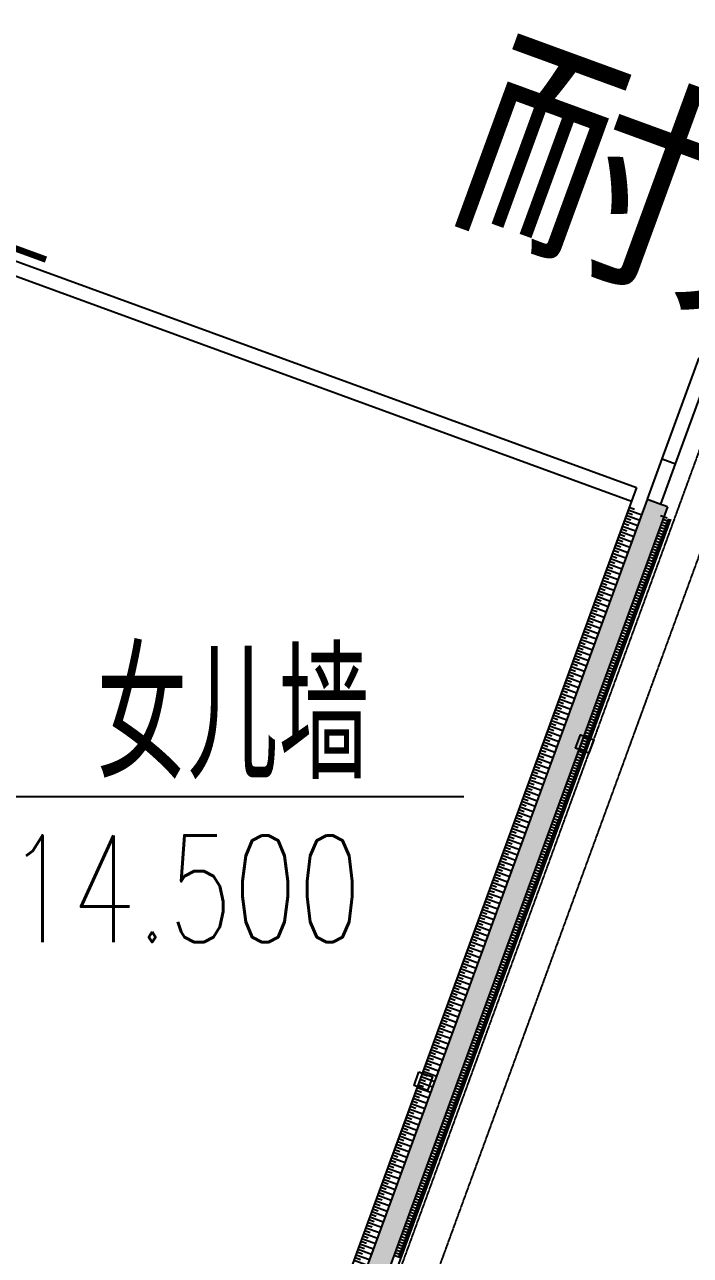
# Model space of a CAD drawing. Extents: x -111898 to 889894, y -2 to 1194865.
# Drawn here: x 638019 to 647303, y 1010276 to 1027442 of the extents above; entities that cross this region are included whole.
import ezdxf

# ---------------------------------------------------------------- set-up
doc = ezdxf.new("R2010")
doc.units = 0
doc.header["$LTSCALE"] = 10
doc.header["$MEASUREMENT"] = 0
doc.linetypes.add('10平面$0$DASH', pattern=[0.35, 0.25, -0.1])
doc.layers.get('Defpoints').update_dxf_attribs({"color": 210})
for name, color, linetype in [('0-WALL', 252, 'Continuous'), ('1-单体雨水', 131, 'Continuous'), ('10平面$0$99平面图例外参$0$A-HATCH-2', 251, 'Continuous'), ('10平面$0$A-LIN-V', 9, 'Continuous'), ('10平面$0$A-加建区域', 252, 'Continuous'), ('10平面$0$AS-WALL', 40, 'Continuous'), ('10平面$0$PUB_HATCH', 8, 'Continuous'), ('WALL', 252, 'Continuous')]:
    doc.layers.add(name, color=color, linetype=linetype)
doc.styles.add('A-STANDARD', font='SIMPLEX', dxfattribs={"bigfont": 'GBCBIG'})
doc.styles.add('黑体', font='', dxfattribs={"height": 12})
doc.styles.get('黑体').set_extended_font_data('SimHei')

# ---------------------------------------------------------------- blocks, each defined once
blk = doc.blocks.new('10平面$0$99平面图例外参$0$$LinePat$填挖边坡')
at = {"color": 0}
for p, q in [((0, 0), (0, -1500)), ((300, 0), (300, -600))]:
    blk.add_line(p, q, dxfattribs=at)
at = {"layer": 'Defpoints', "color": 0}
blk.add_point((600, 0), dxfattribs=at)

msp = doc.modelspace()

# ---------------------------------------------------------------- hatches: boundary and pattern name
at = {"layer": '0-WALL'}
h = msp.add_hatch(dxfattribs=at)
h.set_pattern_fill('草坪或沼泽', color=8, scale=400, angle=-0.200257)
h.set_pattern_definition([(359.79974, (-824318.4, 704905.5), (1605.5824, 1594.398), [240, -48, 64, -48, 240, -960]), (359.79974, (-824398.3, 704953.8), (1605.5824, 1594.398), [160, -120, 240, -120, 160, -800]), (359.79974, (-823836, 705591.9), (1605.5824, 1594.398), [200, -80, 200, -1120]), (359.79974, (-824634.9, 705914.7), (1605.5824, 1594.398), [80, -160, 80, -1280]), (89.79974, (-824474.9, 705914.1), (-1594.398, 1605.5824), [144, -1456]), (89.79974, (-823998.3, 704952.4), (-1594.398, 1605.5824), [160, -1440]), (89.79974, (-823596, 705591), (-1594.398, 1605.5824), [160, -1440]), (44.79974, (-823790.3, 704935.7), (5.5922, 1599.9902), [160, -2102.7417]), (134.79974, (-824206.3, 704937.2), (-1599.9902, 5.5922), [160, -2102.7417]), (63.23469, (-823838.3, 704943.9), (5.5922, 1599.99023), [160, -3417.7088]), (75.7635, (-823918.27, 704952.15), (5.59221, 1599.99023), [160, -6436.969]), (75.7635, (-823516.03, 705590.75), (5.59221, 1599.99023), [128, -6468.969]), (75.7635, (-824442.9, 705914), (5.59221, 1599.99023), [112, -6484.969]), (103.835987, (-824078.27, 704952.7), (5.59221, 1599.99023), [160, -6436.969]), (103.835987, (-823676.03, 705591.3), (5.59221, 1599.99023), [128, -6468.969]), (103.835987, (-824506.9, 705914.2), (5.59221, 1599.99023), [112, -6484.969]), (116.364795, (-824158.3, 704945), (5.5922, 1599.99023), [160, -3417.7069])])
edge = h.paths.add_edge_path()
edge.add_line((741503.08, 933538.38), (741712.87, 934018.57))
edge.add_line((741712.87, 934018.57), (745060.96, 941812.89))
edge.add_line((745060.96, 941812.89), (766890.86, 1001849.76))
edge.add_line((766890.86, 1001849.76), (760346.98, 1016169.02))
edge.add_line((760346.98, 1016169.02), (737579.78, 1026362.54))
edge.add_line((737579.78, 1026362.54), (720756.11, 1037729.77))
edge.add_line((720756.11, 1037729.77), (653654.65, 1067773.01))
edge.add_line((653654.65, 1067773.01), (467795.25, 820503.81))
edge.add_line((467795.25, 820503.81), (468143.58, 820404.89))
edge.add_line((468143.58, 820404.89), (647181.92, 1058601.18))
edge.add_line((647181.92, 1058601.18), (648464.56, 1058132.56))
edge.add_line((648464.56, 1058132.56), (650350.23, 1063296.8))
edge.add_line((650350.23, 1063296.8), (720796.15, 1037558.69))
edge.add_line((720796.15, 1037558.69), (718909.6, 1032395.07))
edge.add_line((718909.6, 1032395.07), (725484.49, 1029992.9))
edge.add_line((725484.49, 1029992.9), (726513.26, 1032808.65))
edge.add_line((726513.26, 1032808.65), (729331.07, 1031779.14))
edge.add_line((729331.07, 1031779.14), (728302.36, 1028963.46))
edge.add_line((728302.36, 1028963.46), (747084.56, 1022101.19))
edge.add_line((747084.56, 1022101.19), (755217.14, 1018452.95))
edge.add_arc((743028.5, 1006160.87), 17310.64, -14.619994, 45.242091, ccw=False)
edge.add_line((759778.64, 1001791.54), (760685.99, 1001458.08))
edge.add_line((760685.99, 1001458.08), (765094.65, 999847.31))
edge.add_line((765094.65, 999847.31), (740941.69, 933744.02))
edge.add_line((740941.69, 933744.02), (741503.08, 933538.38))
h = msp.add_hatch(dxfattribs=at)
h.set_pattern_fill('草坪或沼泽', color=8, scale=400, angle=-0.200257)
h.set_pattern_definition([(359.79974, (-824318.4, 704905.5), (1605.5824, 1594.398), [240, -48, 64, -48, 240, -960]), (359.79974, (-824398.3, 704953.8), (1605.5824, 1594.398), [160, -120, 240, -120, 160, -800]), (359.79974, (-823836, 705591.9), (1605.5824, 1594.398), [200, -80, 200, -1120]), (359.79974, (-824634.9, 705914.7), (1605.5824, 1594.398), [80, -160, 80, -1280]), (89.79974, (-824474.9, 705914.1), (-1594.398, 1605.5824), [144, -1456]), (89.79974, (-823998.3, 704952.4), (-1594.398, 1605.5824), [160, -1440]), (89.79974, (-823596, 705591), (-1594.398, 1605.5824), [160, -1440]), (44.79974, (-823790.3, 704935.7), (5.5922, 1599.9902), [160, -2102.7417]), (134.79974, (-824206.3, 704937.2), (-1599.9902, 5.5922), [160, -2102.7417]), (63.23469, (-823838.3, 704943.9), (5.5922, 1599.99023), [160, -3417.7088]), (75.7635, (-823918.27, 704952.15), (5.59221, 1599.99023), [160, -6436.969]), (75.7635, (-823516.03, 705590.75), (5.59221, 1599.99023), [128, -6468.969]), (75.7635, (-824442.9, 705914), (5.59221, 1599.99023), [112, -6484.969]), (103.835987, (-824078.27, 704952.7), (5.59221, 1599.99023), [160, -6436.969]), (103.835987, (-823676.03, 705591.3), (5.59221, 1599.99023), [128, -6468.969]), (103.835987, (-824506.9, 705914.2), (5.59221, 1599.99023), [112, -6484.969]), (116.364795, (-824158.3, 704945), (5.5922, 1599.99023), [160, -3417.7069])])
edge = h.paths.add_edge_path()
edge.add_line((603199.85, 981886.33), (605589.45, 988426.73))
edge.add_line((605589.45, 988426.73), (652393.87, 1048233.38))
edge.add_line((652393.87, 1048233.38), (660764.58, 1045175.06))
edge.add_line((660764.58, 1045175.06), (660781.63, 1045221.72))
edge.add_arc((658997.01, 1045873.74), 1900, -20.070288, 69.930039)
edge.add_line((659649.03, 1047658.36), (658395.23, 1048116.44))
edge.add_arc((654982.82, 1038180.77), 10505.34, 71.044954, 143.375781)
edge.add_line((646551.59, 1044447.88), (600318.87, 982938.92))
edge.add_line((600318.87, 982938.92), (603199.85, 981886.33))
at = {"layer": '10平面$0$PUB_HATCH'}
h = msp.add_hatch(dxfattribs=at)
h.set_pattern_fill('石膏板', color=256, scale=30, angle=-20.070289, style=0)
h.set_pattern_definition([(24.929711, (581260.3, 187846.72), (-44.707476, 96.183378), [24, -82.06602]), (114.929711, (581417.13, 187789.42), (-96.183378, -44.707476), [24, -82.06602])])
h.paths.add_polyline_path([(646701.86, 1020817.85), (633491.08, 984659.62), (633772.86, 984556.67), (646983.64, 1020714.89)])

# ---------------------------------------------------------------- linework, layer by layer
at = {"layer": '0-WALL'}
msp.add_line((635403.12, 1016675.29), (644145.32, 1016675.29), dxfattribs=at)
at = {"layer": '1-单体雨水', "const_width": 90}
msp.add_lwpolyline([(637584.52, 1024431.95), (638316.92, 1024164.36)], dxfattribs=at)
at = {"layer": '10平面$0$A-LIN-V', "color": 8}
for p, q in [((646481.06, 1020796.31), (633371.86, 984916.11)), ((647027.46, 1020543.44), (633866.79, 984522.35))]:
    msp.add_line(p, q, dxfattribs=at)
at = {"layer": '10平面$0$A-加建区域'}
msp.add_line((646886.57, 1020594.92), (646980.5, 1020560.6), dxfattribs=at)
at = {"layer": '10平面$0$AS-WALL', "color": 8}
for p, q in [((646701.86, 1020817.85), (633491.08, 984659.62)), ((646983.64, 1020714.89), (633772.86, 984556.67)), ((646983.64, 1020714.89), (646701.86, 1020817.85))]:
    msp.add_line(p, q, dxfattribs=at)
at = {"layer": 'Defpoints', "color": 1}
msp.add_lwpolyline([(645888.21, 1017279.59), (645700.36, 1017348.23), (645768.99, 1017536.08), (645956.85, 1017467.45)], close=True, dxfattribs=at)
at = {"layer": 'Defpoints', "color": 1, "elevation": -3000}
msp.add_lwpolyline([(643518.52, 1012833.47), (643706.37, 1012764.84), (643637.74, 1012576.99), (643449.89, 1012645.62)], close=True, dxfattribs=at)
at = {"layer": 'WALL', "color": 8, "linetype": '10平面$0$DASH'}
for p, q in [((625403.07, 961211.24), (656528.83, 1046403.24)), ((625872.71, 961039.65), (656998.47, 1046231.65))]:
    msp.add_line(p, q, dxfattribs=at)
at = {"layer": 'WALL', "color": 8}
for p, q in [((634807.22, 1025274.4), (646549.69, 1020984.17)), ((634677.63, 1025108.81), (646481.06, 1020796.31)), ((646909.13, 1021385.17), (647423.89, 1022794.08)), ((647096.99, 1021316.53), (647611.74, 1022725.44)), ((646703.23, 1020821.6), (646909.13, 1021385.17)), ((646891.08, 1020752.97), (647096.99, 1021316.53)), ((646549.69, 1020984.17), (646481.06, 1020796.31)), ((646703.23, 1020821.6), (646891.08, 1020752.97))]:
    msp.add_line(p, q, dxfattribs=at)
msp.add_lwpolyline([(646909.13, 1021385.17), (647096.99, 1021316.53)], dxfattribs=at)

# ---------------------------------------------------------------- block references
at = {"layer": '10平面$0$99平面图例外参$0$A-HATCH-2', "color": 8}
for p, xscale, yscale, zscale, rotation in [((646436.39, 1020674.07), 0.1335784313857077, 0.1333333333333333, 0.1333333333333333, 69.9297114354072), ((646353.88, 1020448.23), 0.1335784313857077, 0.1333333333333333, 0.1333333333333333, 69.9297114354072), ((646381.38, 1020523.51), 0.1335784313857077, 0.1333333333333333, 0.1333333333333333, 69.9297114354072), ((646408.89, 1020598.79), 0.1335784313857077, 0.1333333333333333, 0.1333333333333333, 69.9297114354072), ((646999.99, 1020468.24), -0.06671885874010625, 0.06666666666666667, 0.06666666666666667, 249.9297114356553), ((647013.72, 1020505.84), -0.06671885874010625, 0.06666666666666667, 0.06666666666666667, 249.9297114356553), ((646298.87, 1020297.67), 0.1335784313857077, 0.1333333333333333, 0.1333333333333333, 69.9297114354072), ((646326.38, 1020372.95), 0.1335784313857077, 0.1333333333333333, 0.1333333333333333, 69.9297114354072), ((646931.3, 1020280.24), -0.06671885874010625, 0.06666666666666667, 0.06666666666666667, 249.9297114356553), ((646945.04, 1020317.84), -0.06671885874010625, 0.06666666666666667, 0.06666666666666667, 249.9297114356553), ((646958.77, 1020355.44), -0.06671885874010625, 0.06666666666666667, 0.06666666666666667, 249.9297114356553), ((646972.51, 1020393.04), -0.06671885874010625, 0.06666666666666667, 0.06666666666666667, 249.9297114356553), ((646986.25, 1020430.64), -0.06671885874010625, 0.06666666666666667, 0.06666666666666667, 249.9297114356553), ((646243.86, 1020147.11), 0.1335784313857077, 0.1333333333333333, 0.1333333333333333, 69.9297114354072), ((646271.37, 1020222.39), 0.1335784313857077, 0.1333333333333333, 0.1333333333333333, 69.9297114354072), ((646876.35, 1020129.84), -0.06671885874010625, 0.06666666666666667, 0.06666666666666667, 249.9297114356553), ((646890.08, 1020167.44), -0.06671885874010625, 0.06666666666666667, 0.06666666666666667, 249.9297114356553), ((646903.82, 1020205.04), -0.06671885874010625, 0.06666666666666667, 0.06666666666666667, 249.9297114356553), ((646917.56, 1020242.64), -0.06671885874010625, 0.06666666666666667, 0.06666666666666667, 249.9297114356553), ((646188.85, 1019996.55), 0.1335784313857077, 0.1333333333333333, 0.1333333333333333, 69.9297114354072), ((646216.36, 1020071.83), 0.1335784313857077, 0.1333333333333333, 0.1333333333333333, 69.9297114354072), ((646807.66, 1019941.84), -0.06671885874010625, 0.06666666666666667, 0.06666666666666667, 249.9297114356553), ((646821.4, 1019979.44), -0.06671885874010625, 0.06666666666666667, 0.06666666666666667, 249.9297114356553), ((646835.13, 1020017.04), -0.06671885874010625, 0.06666666666666667, 0.06666666666666667, 249.9297114356553), ((646848.87, 1020054.64), -0.06671885874010625, 0.06666666666666667, 0.06666666666666667, 249.9297114356553), ((646862.61, 1020092.24), -0.06671885874010625, 0.06666666666666667, 0.06666666666666667, 249.9297114356553), ((646106.34, 1019770.71), 0.1335784313857077, 0.1333333333333333, 0.1333333333333333, 69.9297114354072), ((646133.85, 1019845.99), 0.1335784313857077, 0.1333333333333333, 0.1333333333333333, 69.9297114354072), ((646161.35, 1019921.27), 0.1335784313857077, 0.1333333333333333, 0.1333333333333333, 69.9297114354072), ((646738.97, 1019753.84), -0.06671885874010625, 0.06666666666666667, 0.06666666666666667, 249.9297114356553), ((646752.71, 1019791.44), -0.06671885874010625, 0.06666666666666667, 0.06666666666666667, 249.9297114356553), ((646766.45, 1019829.04), -0.06671885874010625, 0.06666666666666667, 0.06666666666666667, 249.9297114356553), ((646780.18, 1019866.64), -0.06671885874010625, 0.06666666666666667, 0.06666666666666667, 249.9297114356553), ((646793.92, 1019904.24), -0.06671885874010625, 0.06666666666666667, 0.06666666666666667, 249.9297114356553), ((646051.33, 1019620.15), 0.1335784313857077, 0.1333333333333333, 0.1333333333333333, 69.9297114354072), ((646078.84, 1019695.43), 0.1335784313857077, 0.1333333333333333, 0.1333333333333333, 69.9297114354072), ((646684.02, 1019603.44), -0.06671885874010625, 0.06666666666666667, 0.06666666666666667, 249.9297114356553), ((646697.76, 1019641.04), -0.06671885874010625, 0.06666666666666667, 0.06666666666666667, 249.9297114356553), ((646711.49, 1019678.64), -0.06671885874010625, 0.06666666666666667, 0.06666666666666667, 249.9297114356553), ((646725.23, 1019716.24), -0.06671885874010625, 0.06666666666666667, 0.06666666666666667, 249.9297114356553), ((645996.32, 1019469.59), 0.1335784313857077, 0.1333333333333333, 0.1333333333333333, 69.9297114354072), ((646023.83, 1019544.87), 0.1335784313857077, 0.1333333333333333, 0.1333333333333333, 69.9297114354072), ((646615.33, 1019415.43), -0.06671885874010625, 0.06666666666666667, 0.06666666666666667, 249.9297114356553), ((646629.07, 1019453.03), -0.06671885874010625, 0.06666666666666667, 0.06666666666666667, 249.9297114356553), ((646642.81, 1019490.63), -0.06671885874010625, 0.06666666666666667, 0.06666666666666667, 249.9297114356553), ((646656.54, 1019528.24), -0.06671885874010625, 0.06666666666666667, 0.06666666666666667, 249.9297114356553), ((646670.28, 1019565.84), -0.06671885874010625, 0.06666666666666667, 0.06666666666666667, 249.9297114356553), ((645913.81, 1019243.75), 0.1335784313857077, 0.1333333333333333, 0.1333333333333333, 69.9297114354072), ((645941.32, 1019319.03), 0.1335784313857077, 0.1333333333333333, 0.1333333333333333, 69.9297114354072), ((645968.82, 1019394.31), 0.1335784313857077, 0.1333333333333333, 0.1333333333333333, 69.9297114354072), ((646560.38, 1019265.03), -0.06671885874010625, 0.06666666666666667, 0.06666666666666667, 249.9297114356553), ((646574.12, 1019302.63), -0.06671885874010625, 0.06666666666666667, 0.06666666666666667, 249.9297114356553), ((646587.86, 1019340.23), -0.06671885874010625, 0.06666666666666667, 0.06666666666666667, 249.9297114356553), ((646601.59, 1019377.83), -0.06671885874010625, 0.06666666666666667, 0.06666666666666667, 249.9297114356553), ((645858.8, 1019093.19), 0.1335784313857077, 0.1333333333333333, 0.1333333333333333, 69.9297114354072), ((645886.31, 1019168.47), 0.1335784313857077, 0.1333333333333333, 0.1333333333333333, 69.9297114354072), ((646491.69, 1019077.03), -0.06671885874010625, 0.06666666666666667, 0.06666666666666667, 249.9297114356553), ((646505.43, 1019114.63), -0.06671885874010625, 0.06666666666666667, 0.06666666666666667, 249.9297114356553), ((646519.17, 1019152.23), -0.06671885874010625, 0.06666666666666667, 0.06666666666666667, 249.9297114356553), ((646532.91, 1019189.83), -0.06671885874010625, 0.06666666666666667, 0.06666666666666667, 249.9297114356553), ((646546.64, 1019227.43), -0.06671885874010625, 0.06666666666666667, 0.06666666666666667, 249.9297114356553), ((645803.79, 1018942.63), 0.1335784313857077, 0.1333333333333333, 0.1333333333333333, 69.9297114354072), ((645831.3, 1019017.91), 0.1335784313857077, 0.1333333333333333, 0.1333333333333333, 69.9297114354072), ((646436.74, 1018926.63), -0.06671885874010625, 0.06666666666666667, 0.06666666666666667, 249.9297114356553), ((646450.48, 1018964.23), -0.06671885874010625, 0.06666666666666667, 0.06666666666666667, 249.9297114356553), ((646464.22, 1019001.83), -0.06671885874010625, 0.06666666666666667, 0.06666666666666667, 249.9297114356553), ((646477.95, 1019039.43), -0.06671885874010625, 0.06666666666666667, 0.06666666666666667, 249.9297114356553), ((645748.79, 1018792.07), 0.1335784313857077, 0.1333333333333333, 0.1333333333333333, 69.9297114354072), ((645776.29, 1018867.35), 0.1335784313857077, 0.1333333333333333, 0.1333333333333333, 69.9297114354072), ((646368.05, 1018738.63), -0.06671885874010625, 0.06666666666666667, 0.06666666666666667, 249.9297114356553), ((646381.79, 1018776.23), -0.06671885874010625, 0.06666666666666667, 0.06666666666666667, 249.9297114356553), ((646395.53, 1018813.83), -0.06671885874010625, 0.06666666666666667, 0.06666666666666667, 249.9297114356553), ((646409.27, 1018851.43), -0.06671885874010625, 0.06666666666666667, 0.06666666666666667, 249.9297114356553), ((646423, 1018889.03), -0.06671885874010625, 0.06666666666666667, 0.06666666666666667, 249.9297114356553), ((645666.27, 1018566.23), 0.1335784313857077, 0.1333333333333333, 0.1333333333333333, 69.9297114354072), ((645693.78, 1018641.51), 0.1335784313857077, 0.1333333333333333, 0.1333333333333333, 69.9297114354072), ((645721.28, 1018716.79), 0.1335784313857077, 0.1333333333333333, 0.1333333333333333, 69.9297114354072), ((646313.1, 1018588.23), -0.06671885874010625, 0.06666666666666667, 0.06666666666666667, 249.9297114356553), ((646326.84, 1018625.83), -0.06671885874010625, 0.06666666666666667, 0.06666666666666667, 249.9297114356553), ((646340.58, 1018663.43), -0.06671885874010625, 0.06666666666666667, 0.06666666666666667, 249.9297114356553), ((646354.32, 1018701.03), -0.06671885874010625, 0.06666666666666667, 0.06666666666666667, 249.9297114356553), ((645611.26, 1018415.67), 0.1335784313857077, 0.1333333333333333, 0.1333333333333333, 69.9297114354072), ((645638.77, 1018490.95), 0.1335784313857077, 0.1333333333333333, 0.1333333333333333, 69.9297114354072), ((646244.41, 1018400.23), -0.06671885874010625, 0.06666666666666667, 0.06666666666666667, 249.9297114356553), ((646258.15, 1018437.83), -0.06671885874010625, 0.06666666666666667, 0.06666666666666667, 249.9297114356553), ((646271.89, 1018475.43), -0.06671885874010625, 0.06666666666666667, 0.06666666666666667, 249.9297114356553), ((646285.63, 1018513.03), -0.06671885874010625, 0.06666666666666667, 0.06666666666666667, 249.9297114356553), ((646299.37, 1018550.63), -0.06671885874010625, 0.06666666666666667, 0.06666666666666667, 249.9297114356553), ((645556.26, 1018265.11), 0.1335784313857077, 0.1333333333333333, 0.1333333333333333, 69.9297114354072), ((645583.76, 1018340.39), 0.1335784313857077, 0.1333333333333333, 0.1333333333333333, 69.9297114354072), ((646175.73, 1018212.22), -0.06671885874010625, 0.06666666666666667, 0.06666666666666667, 249.9297114356553), ((646189.46, 1018249.82), -0.06671885874010625, 0.06666666666666667, 0.06666666666666667, 249.9297114356553), ((646203.2, 1018287.42), -0.06671885874010625, 0.06666666666666667, 0.06666666666666667, 249.9297114356553), ((646216.94, 1018325.03), -0.06671885874010625, 0.06666666666666667, 0.06666666666666667, 249.9297114356553), ((646230.68, 1018362.63), -0.06671885874010625, 0.06666666666666667, 0.06666666666666667, 249.9297114356553), ((645473.74, 1018039.27), 0.1335784313857077, 0.1333333333333333, 0.1333333333333333, 69.9297114354072), ((645501.25, 1018114.55), 0.1335784313857077, 0.1333333333333333, 0.1333333333333333, 69.9297114354072), ((645528.75, 1018189.83), 0.1335784313857077, 0.1333333333333333, 0.1333333333333333, 69.9297114354072), ((646120.78, 1018061.82), -0.06671885874010625, 0.06666666666666667, 0.06666666666666667, 249.9297114356553), ((646134.51, 1018099.42), -0.06671885874010625, 0.06666666666666667, 0.06666666666666667, 249.9297114356553), ((646148.25, 1018137.02), -0.06671885874010625, 0.06666666666666667, 0.06666666666666667, 249.9297114356553), ((646161.99, 1018174.62), -0.06671885874010625, 0.06666666666666667, 0.06666666666666667, 249.9297114356553), ((645418.73, 1017888.71), 0.1335784313857077, 0.1333333333333333, 0.1333333333333333, 69.9297114354072), ((645446.24, 1017963.99), 0.1335784313857077, 0.1333333333333333, 0.1333333333333333, 69.9297114354072), ((646052.09, 1017873.82), -0.06671885874010625, 0.06666666666666667, 0.06666666666666667, 249.9297114356553), ((646065.83, 1017911.42), -0.06671885874010625, 0.06666666666666667, 0.06666666666666667, 249.9297114356553), ((646079.56, 1017949.02), -0.06671885874010625, 0.06666666666666667, 0.06666666666666667, 249.9297114356553), ((646093.3, 1017986.62), -0.06671885874010625, 0.06666666666666667, 0.06666666666666667, 249.9297114356553), ((646107.04, 1018024.22), -0.06671885874010625, 0.06666666666666667, 0.06666666666666667, 249.9297114356553), ((645363.73, 1017738.15), 0.1335784313857077, 0.1333333333333333, 0.1333333333333333, 69.9297114354072), ((645391.23, 1017813.43), 0.1335784313857077, 0.1333333333333333, 0.1333333333333333, 69.9297114354072), ((645997.14, 1017723.42), -0.06671885874010625, 0.06666666666666667, 0.06666666666666667, 249.9297114356553), ((646010.87, 1017761.02), -0.06671885874010625, 0.06666666666666667, 0.06666666666666667, 249.9297114356553), ((646024.61, 1017798.62), -0.06671885874010625, 0.06666666666666667, 0.06666666666666667, 249.9297114356553), ((646038.35, 1017836.22), -0.06671885874010625, 0.06666666666666667, 0.06666666666666667, 249.9297114356553), ((645308.72, 1017587.59), 0.1335784313857077, 0.1333333333333333, 0.1333333333333333, 69.9297114354072), ((645336.22, 1017662.87), 0.1335784313857077, 0.1333333333333333, 0.1333333333333333, 69.9297114354072), ((645928.45, 1017535.42), -0.06671885874010625, 0.06666666666666667, 0.06666666666666667, 249.9297114356553), ((645942.19, 1017573.02), -0.06671885874010625, 0.06666666666666667, 0.06666666666666667, 249.9297114356553), ((645955.92, 1017610.62), -0.06671885874010625, 0.06666666666666667, 0.06666666666666667, 249.9297114356553), ((645969.66, 1017648.22), -0.06671885874010625, 0.06666666666666667, 0.06666666666666667, 249.9297114356553), ((645983.4, 1017685.82), -0.06671885874010625, 0.06666666666666667, 0.06666666666666667, 249.9297114356553), ((645226.2, 1017361.75), 0.1335784313857077, 0.1333333333333333, 0.1333333333333333, 69.9297114354072), ((645253.71, 1017437.03), 0.1335784313857077, 0.1333333333333333, 0.1333333333333333, 69.9297114354072), ((645281.21, 1017512.31), 0.1335784313857077, 0.1333333333333333, 0.1333333333333333, 69.9297114354072), ((645873.5, 1017385.02), -0.06671885874010625, 0.06666666666666667, 0.06666666666666667, 249.9297114356553), ((645887.24, 1017422.62), -0.06671885874010625, 0.06666666666666667, 0.06666666666666667, 249.9297114356553), ((645900.97, 1017460.22), -0.06671885874010625, 0.06666666666666667, 0.06666666666666667, 249.9297114356553), ((645914.71, 1017497.82), -0.06671885874010625, 0.06666666666666667, 0.06666666666666667, 249.9297114356553), ((645171.2, 1017211.19), 0.1335784313857077, 0.1333333333333333, 0.1333333333333333, 69.9297114354072), ((645198.7, 1017286.47), 0.1335784313857077, 0.1333333333333333, 0.1333333333333333, 69.9297114354072), ((645804.81, 1017197.02), -0.06671885874010625, 0.06666666666666667, 0.06666666666666667, 249.9297114356553), ((645818.55, 1017234.62), -0.06671885874010625, 0.06666666666666667, 0.06666666666666667, 249.9297114356553), ((645832.29, 1017272.22), -0.06671885874010625, 0.06666666666666667, 0.06666666666666667, 249.9297114356553), ((645846.02, 1017309.82), -0.06671885874010625, 0.06666666666666667, 0.06666666666666667, 249.9297114356553), ((645859.76, 1017347.42), -0.06671885874010625, 0.06666666666666667, 0.06666666666666667, 249.9297114356553), ((645116.19, 1017060.63), 0.1335784313857077, 0.1333333333333333, 0.1333333333333333, 69.9297114354072), ((645143.69, 1017135.91), 0.1335784313857077, 0.1333333333333333, 0.1333333333333333, 69.9297114354072), ((645736.12, 1017009.01), -0.06671885874010625, 0.06666666666666667, 0.06666666666666667, 249.9297114356553), ((645749.86, 1017046.61), -0.06671885874010625, 0.06666666666666667, 0.06666666666666667, 249.9297114356553), ((645763.6, 1017084.22), -0.06671885874010625, 0.06666666666666667, 0.06666666666666667, 249.9297114356553), ((645777.33, 1017121.82), -0.06671885874010625, 0.06666666666666667, 0.06666666666666667, 249.9297114356553), ((645791.07, 1017159.42), -0.06671885874010625, 0.06666666666666667, 0.06666666666666667, 249.9297114356553), ((645033.67, 1016834.79), 0.1335784313857077, 0.1333333333333333, 0.1333333333333333, 69.9297114354072), ((645061.18, 1016910.07), 0.1335784313857077, 0.1333333333333333, 0.1333333333333333, 69.9297114354072), ((645088.68, 1016985.35), 0.1335784313857077, 0.1333333333333333, 0.1333333333333333, 69.9297114354072), ((645681.17, 1016858.61), -0.06671885874010625, 0.06666666666666667, 0.06666666666666667, 249.9297114356553), ((645694.91, 1016896.21), -0.06671885874010625, 0.06666666666666667, 0.06666666666666667, 249.9297114356553), ((645708.65, 1016933.81), -0.06671885874010625, 0.06666666666666667, 0.06666666666666667, 249.9297114356553), ((645722.38, 1016971.41), -0.06671885874010625, 0.06666666666666667, 0.06666666666666667, 249.9297114356553), ((644978.67, 1016684.23), 0.1335784313857077, 0.1333333333333333, 0.1333333333333333, 69.9297114354072), ((645006.17, 1016759.51), 0.1335784313857077, 0.1333333333333333, 0.1333333333333333, 69.9297114354072), ((645612.48, 1016670.61), -0.06671885874010625, 0.06666666666666667, 0.06666666666666667, 249.9297114356553), ((645626.22, 1016708.21), -0.06671885874010625, 0.06666666666666667, 0.06666666666666667, 249.9297114356553), ((645639.96, 1016745.81), -0.06671885874010625, 0.06666666666666667, 0.06666666666666667, 249.9297114356553), ((645653.7, 1016783.41), -0.06671885874010625, 0.06666666666666667, 0.06666666666666667, 249.9297114356553), ((645667.43, 1016821.01), -0.06671885874010625, 0.06666666666666667, 0.06666666666666667, 249.9297114356553), ((644923.66, 1016533.67), 0.1335784313857077, 0.1333333333333333, 0.1333333333333333, 69.9297114354072), ((644951.16, 1016608.95), 0.1335784313857077, 0.1333333333333333, 0.1333333333333333, 69.9297114354072), ((645557.53, 1016520.21), -0.06671885874010625, 0.06666666666666667, 0.06666666666666667, 249.9297114356553), ((645571.27, 1016557.81), -0.06671885874010625, 0.06666666666666667, 0.06666666666666667, 249.9297114356553), ((645585.01, 1016595.41), -0.06671885874010625, 0.06666666666666667, 0.06666666666666667, 249.9297114356553), ((645598.74, 1016633.01), -0.06671885874010625, 0.06666666666666667, 0.06666666666666667, 249.9297114356553), ((644868.65, 1016383.11), 0.1335784313857077, 0.1333333333333333, 0.1333333333333333, 69.9297114354072), ((644896.15, 1016458.39), 0.1335784313857077, 0.1333333333333333, 0.1333333333333333, 69.9297114354072), ((645488.84, 1016332.21), -0.06671885874010625, 0.06666666666666667, 0.06666666666666667, 249.9297114356553), ((645502.58, 1016369.81), -0.06671885874010625, 0.06666666666666667, 0.06666666666666667, 249.9297114356553), ((645516.32, 1016407.41), -0.06671885874010625, 0.06666666666666667, 0.06666666666666667, 249.9297114356553), ((645530.06, 1016445.01), -0.06671885874010625, 0.06666666666666667, 0.06666666666666667, 249.9297114356553), ((645543.79, 1016482.61), -0.06671885874010625, 0.06666666666666667, 0.06666666666666667, 249.9297114356553), ((644786.14, 1016157.27), 0.1335784313857077, 0.1333333333333333, 0.1333333333333333, 69.9297114354072), ((644813.64, 1016232.55), 0.1335784313857077, 0.1333333333333333, 0.1333333333333333, 69.9297114354072), ((644841.15, 1016307.83), 0.1335784313857077, 0.1333333333333333, 0.1333333333333333, 69.9297114354072), ((645433.89, 1016181.81), -0.06671885874010625, 0.06666666666666667, 0.06666666666666667, 249.9297114356553), ((645447.63, 1016219.41), -0.06671885874010625, 0.06666666666666667, 0.06666666666666667, 249.9297114356553), ((645461.37, 1016257.01), -0.06671885874010625, 0.06666666666666667, 0.06666666666666667, 249.9297114356553), ((645475.11, 1016294.61), -0.06671885874010625, 0.06666666666666667, 0.06666666666666667, 249.9297114356553), ((644731.13, 1016006.71), 0.1335784313857077, 0.1333333333333333, 0.1333333333333333, 69.9297114354072), ((644758.63, 1016081.99), 0.1335784313857077, 0.1333333333333333, 0.1333333333333333, 69.9297114354072), ((645365.2, 1015993.81), -0.06671885874010625, 0.06666666666666667, 0.06666666666666667, 249.9297114356553), ((645378.94, 1016031.41), -0.06671885874010625, 0.06666666666666667, 0.06666666666666667, 249.9297114356553), ((645392.68, 1016069.01), -0.06671885874010625, 0.06666666666666667, 0.06666666666666667, 249.9297114356553), ((645406.42, 1016106.61), -0.06671885874010625, 0.06666666666666667, 0.06666666666666667, 249.9297114356553), ((645420.16, 1016144.21), -0.06671885874010625, 0.06666666666666667, 0.06666666666666667, 249.9297114356553), ((644676.12, 1015856.15), 0.1335784313857077, 0.1333333333333333, 0.1333333333333333, 69.9297114354072), ((644703.62, 1015931.43), 0.1335784313857077, 0.1333333333333333, 0.1333333333333333, 69.9297114354072), ((645296.52, 1015805.8), -0.06671885874010625, 0.06666666666666667, 0.06666666666666667, 249.9297114356553), ((645310.25, 1015843.41), -0.06671885874010625, 0.06666666666666667, 0.06666666666666667, 249.9297114356553), ((645323.99, 1015881.01), -0.06671885874010625, 0.06666666666666667, 0.06666666666666667, 249.9297114356553), ((645337.73, 1015918.61), -0.06671885874010625, 0.06666666666666667, 0.06666666666666667, 249.9297114356553), ((645351.47, 1015956.21), -0.06671885874010625, 0.06666666666666667, 0.06666666666666667, 249.9297114356553), ((644593.61, 1015630.31), 0.1335784313857077, 0.1333333333333333, 0.1333333333333333, 69.9297114354072), ((644621.11, 1015705.59), 0.1335784313857077, 0.1333333333333333, 0.1333333333333333, 69.9297114354072), ((644648.62, 1015780.87), 0.1335784313857077, 0.1333333333333333, 0.1333333333333333, 69.9297114354072), ((645241.57, 1015655.4), -0.06671885874010625, 0.06666666666666667, 0.06666666666666667, 249.9297114356553), ((645255.3, 1015693), -0.06671885874010625, 0.06666666666666667, 0.06666666666666667, 249.9297114356553), ((645269.04, 1015730.6), -0.06671885874010625, 0.06666666666666667, 0.06666666666666667, 249.9297114356553), ((645282.78, 1015768.2), -0.06671885874010625, 0.06666666666666667, 0.06666666666666667, 249.9297114356553), ((644538.6, 1015479.75), 0.1335784313857077, 0.1333333333333333, 0.1333333333333333, 69.9297114354072), ((644566.1, 1015555.03), 0.1335784313857077, 0.1333333333333333, 0.1333333333333333, 69.9297114354072), ((645172.88, 1015467.4), -0.06671885874010625, 0.06666666666666667, 0.06666666666666667, 249.9297114356553), ((645186.62, 1015505), -0.06671885874010625, 0.06666666666666667, 0.06666666666666667, 249.9297114356553), ((645200.35, 1015542.6), -0.06671885874010625, 0.06666666666666667, 0.06666666666666667, 249.9297114356553), ((645214.09, 1015580.2), -0.06671885874010625, 0.06666666666666667, 0.06666666666666667, 249.9297114356553), ((645227.83, 1015617.8), -0.06671885874010625, 0.06666666666666667, 0.06666666666666667, 249.9297114356553), ((644483.59, 1015329.19), 0.1335784313857077, 0.1333333333333333, 0.1333333333333333, 69.9297114354072), ((644511.09, 1015404.47), 0.1335784313857077, 0.1333333333333333, 0.1333333333333333, 69.9297114354072), ((645117.93, 1015317), -0.06671885874010625, 0.06666666666666667, 0.06666666666666667, 249.9297114356553), ((645131.66, 1015354.6), -0.06671885874010625, 0.06666666666666667, 0.06666666666666667, 249.9297114356553), ((645145.4, 1015392.2), -0.06671885874010625, 0.06666666666666667, 0.06666666666666667, 249.9297114356553), ((645159.14, 1015429.8), -0.06671885874010625, 0.06666666666666667, 0.06666666666666667, 249.9297114356553), ((644428.58, 1015178.63), 0.1335784313857077, 0.1333333333333333, 0.1333333333333333, 69.9297114354072), ((644456.09, 1015253.91), 0.1335784313857077, 0.1333333333333333, 0.1333333333333333, 69.9297114354072), ((645049.24, 1015129), -0.06671885874010625, 0.06666666666666667, 0.06666666666666667, 249.9297114356553), ((645062.98, 1015166.6), -0.06671885874010625, 0.06666666666666667, 0.06666666666666667, 249.9297114356553), ((645076.71, 1015204.2), -0.06671885874010625, 0.06666666666666667, 0.06666666666666667, 249.9297114356553), ((645090.45, 1015241.8), -0.06671885874010625, 0.06666666666666667, 0.06666666666666667, 249.9297114356553), ((645104.19, 1015279.4), -0.06671885874010625, 0.06666666666666667, 0.06666666666666667, 249.9297114356553), ((644346.07, 1014952.79), 0.1335784313857077, 0.1333333333333333, 0.1333333333333333, 69.9297114354072), ((644373.57, 1015028.07), 0.1335784313857077, 0.1333333333333333, 0.1333333333333333, 69.9297114354072), ((644401.08, 1015103.35), 0.1335784313857077, 0.1333333333333333, 0.1333333333333333, 69.9297114354072), ((644994.29, 1014978.6), -0.06671885874010625, 0.06666666666666667, 0.06666666666666667, 249.9297114356553), ((645008.03, 1015016.2), -0.06671885874010625, 0.06666666666666667, 0.06666666666666667, 249.9297114356553), ((645021.76, 1015053.8), -0.06671885874010625, 0.06666666666666667, 0.06666666666666667, 249.9297114356553), ((645035.5, 1015091.4), -0.06671885874010625, 0.06666666666666667, 0.06666666666666667, 249.9297114356553), ((644291.06, 1014802.23), 0.1335784313857077, 0.1333333333333333, 0.1333333333333333, 69.9297114354072), ((644318.56, 1014877.51), 0.1335784313857077, 0.1333333333333333, 0.1333333333333333, 69.9297114354072), ((644925.6, 1014790.6), -0.06671885874010625, 0.06666666666666667, 0.06666666666666667, 249.9297114356553), ((644939.34, 1014828.2), -0.06671885874010625, 0.06666666666666667, 0.06666666666666667, 249.9297114356553), ((644953.08, 1014865.8), -0.06671885874010625, 0.06666666666666667, 0.06666666666666667, 249.9297114356553), ((644966.81, 1014903.4), -0.06671885874010625, 0.06666666666666667, 0.06666666666666667, 249.9297114356553), ((644980.55, 1014941), -0.06671885874010625, 0.06666666666666667, 0.06666666666666667, 249.9297114356553), ((644236.05, 1014651.67), 0.1335784313857077, 0.1333333333333333, 0.1333333333333333, 69.9297114354072), ((644263.56, 1014726.95), 0.1335784313857077, 0.1333333333333333, 0.1333333333333333, 69.9297114354072), ((644870.65, 1014640.2), -0.06671885874010625, 0.06666666666666667, 0.06666666666666667, 249.9297114356553), ((644884.39, 1014677.8), -0.06671885874010625, 0.06666666666666667, 0.06666666666666667, 249.9297114356553), ((644898.12, 1014715.4), -0.06671885874010625, 0.06666666666666667, 0.06666666666666667, 249.9297114356553), ((644911.86, 1014753), -0.06671885874010625, 0.06666666666666667, 0.06666666666666667, 249.9297114356553), ((644181.04, 1014501.11), 0.1335784313857077, 0.1333333333333333, 0.1333333333333333, 69.9297114354072), ((644208.55, 1014576.39), 0.1335784313857077, 0.1333333333333333, 0.1333333333333333, 69.9297114354072), ((644801.96, 1014452.19), -0.06671885874010625, 0.06666666666666667, 0.06666666666666667, 249.9297114356553), ((644815.7, 1014489.79), -0.06671885874010625, 0.06666666666666667, 0.06666666666666667, 249.9297114356553), ((644829.44, 1014527.39), -0.06671885874010625, 0.06666666666666667, 0.06666666666666667, 249.9297114356553), ((644843.17, 1014564.99), -0.06671885874010625, 0.06666666666666667, 0.06666666666666667, 249.9297114356553), ((644856.91, 1014602.59), -0.06671885874010625, 0.06666666666666667, 0.06666666666666667, 249.9297114356553), ((644098.53, 1014275.27), 0.1335784313857077, 0.1333333333333333, 0.1333333333333333, 69.9297114354072), ((644126.03, 1014350.55), 0.1335784313857077, 0.1333333333333333, 0.1333333333333333, 69.9297114354072), ((644153.54, 1014425.83), 0.1335784313857077, 0.1333333333333333, 0.1333333333333333, 69.9297114354072), ((644733.27, 1014264.19), -0.06671885874010625, 0.06666666666666667, 0.06666666666666667, 249.9297114356553), ((644747.01, 1014301.79), -0.06671885874010625, 0.06666666666666667, 0.06666666666666667, 249.9297114356553), ((644760.75, 1014339.39), -0.06671885874010625, 0.06666666666666667, 0.06666666666666667, 249.9297114356553), ((644774.49, 1014376.99), -0.06671885874010625, 0.06666666666666667, 0.06666666666666667, 249.9297114356553), ((644788.22, 1014414.59), -0.06671885874010625, 0.06666666666666667, 0.06666666666666667, 249.9297114356553), ((644043.52, 1014124.71), 0.1335784313857077, 0.1333333333333333, 0.1333333333333333, 69.9297114354072), ((644071.03, 1014199.99), 0.1335784313857077, 0.1333333333333333, 0.1333333333333333, 69.9297114354072), ((644678.32, 1014113.79), -0.06671885874010625, 0.06666666666666667, 0.06666666666666667, 249.9297114356553), ((644692.06, 1014151.39), -0.06671885874010625, 0.06666666666666667, 0.06666666666666667, 249.9297114356553), ((644705.8, 1014188.99), -0.06671885874010625, 0.06666666666666667, 0.06666666666666667, 249.9297114356553), ((644719.54, 1014226.59), -0.06671885874010625, 0.06666666666666667, 0.06666666666666667, 249.9297114356553), ((643988.51, 1013974.15), 0.1335784313857077, 0.1333333333333333, 0.1333333333333333, 69.9297114354072), ((644016.02, 1014049.43), 0.1335784313857077, 0.1333333333333333, 0.1333333333333333, 69.9297114354072), ((644609.63, 1013925.79), -0.06671885874010625, 0.06666666666666667, 0.06666666666666667, 249.9297114356553), ((644623.37, 1013963.39), -0.06671885874010625, 0.06666666666666667, 0.06666666666666667, 249.9297114356553), ((644637.11, 1014000.99), -0.06671885874010625, 0.06666666666666667, 0.06666666666666667, 249.9297114356553), ((644650.85, 1014038.59), -0.06671885874010625, 0.06666666666666667, 0.06666666666666667, 249.9297114356553), ((644664.58, 1014076.19), -0.06671885874010625, 0.06666666666666667, 0.06666666666666667, 249.9297114356553), ((643906, 1013748.31), 0.1335784313857077, 0.1333333333333333, 0.1333333333333333, 69.9297114354072), ((643933.5, 1013823.59), 0.1335784313857077, 0.1333333333333333, 0.1333333333333333, 69.9297114354072), ((643961.01, 1013898.87), 0.1335784313857077, 0.1333333333333333, 0.1333333333333333, 69.9297114354072), ((644554.68, 1013775.39), -0.06671885874010625, 0.06666666666666667, 0.06666666666666667, 249.9297114356553), ((644568.42, 1013812.99), -0.06671885874010625, 0.06666666666666667, 0.06666666666666667, 249.9297114356553), ((644582.16, 1013850.59), -0.06671885874010625, 0.06666666666666667, 0.06666666666666667, 249.9297114356553), ((644595.9, 1013888.19), -0.06671885874010625, 0.06666666666666667, 0.06666666666666667, 249.9297114356553), ((643850.99, 1013597.76), 0.1335784313857077, 0.1333333333333333, 0.1333333333333333, 69.9297114354072), ((643878.5, 1013673.04), 0.1335784313857077, 0.1333333333333333, 0.1333333333333333, 69.9297114354072), ((644486, 1013587.39), -0.06671885874010625, 0.06666666666666667, 0.06666666666666667, 249.9297114356553), ((644499.73, 1013624.99), -0.06671885874010625, 0.06666666666666667, 0.06666666666666667, 249.9297114356553), ((644513.47, 1013662.59), -0.06671885874010625, 0.06666666666666667, 0.06666666666666667, 249.9297114356553), ((644527.21, 1013700.19), -0.06671885874010625, 0.06666666666666667, 0.06666666666666667, 249.9297114356553), ((644540.95, 1013737.79), -0.06671885874010625, 0.06666666666666667, 0.06666666666666667, 249.9297114356553), ((643795.98, 1013447.2), 0.1335784313857077, 0.1333333333333333, 0.1333333333333333, 69.9297114354072), ((643823.49, 1013522.48), 0.1335784313857077, 0.1333333333333333, 0.1333333333333333, 69.9297114354072), ((644431.04, 1013436.99), -0.06671885874010625, 0.06666666666666667, 0.06666666666666667, 249.9297114356553), ((644444.78, 1013474.59), -0.06671885874010625, 0.06666666666666667, 0.06666666666666667, 249.9297114356553), ((644458.52, 1013512.19), -0.06671885874010625, 0.06666666666666667, 0.06666666666666667, 249.9297114356553), ((644472.26, 1013549.79), -0.06671885874010625, 0.06666666666666667, 0.06666666666666667, 249.9297114356553), ((643740.97, 1013296.64), 0.1335784313857077, 0.1333333333333333, 0.1333333333333333, 69.9297114354072), ((643768.48, 1013371.92), 0.1335784313857077, 0.1333333333333333, 0.1333333333333333, 69.9297114354072), ((644362.36, 1013248.98), -0.06671885874010625, 0.06666666666666667, 0.06666666666666667, 249.9297114356553), ((644376.09, 1013286.58), -0.06671885874010625, 0.06666666666666667, 0.06666666666666667, 249.9297114356553), ((644389.83, 1013324.18), -0.06671885874010625, 0.06666666666666667, 0.06666666666666667, 249.9297114356553), ((644403.57, 1013361.78), -0.06671885874010625, 0.06666666666666667, 0.06666666666666667, 249.9297114356553), ((644417.31, 1013399.39), -0.06671885874010625, 0.06666666666666667, 0.06666666666666667, 249.9297114356553), ((643658.46, 1013070.8), 0.1335784313857077, 0.1333333333333333, 0.1333333333333333, 69.9297114354072), ((643685.97, 1013146.08), 0.1335784313857077, 0.1333333333333333, 0.1333333333333333, 69.9297114354072), ((643713.47, 1013221.36), 0.1335784313857077, 0.1333333333333333, 0.1333333333333333, 69.9297114354072), ((644293.67, 1013060.98), -0.06671885874010625, 0.06666666666666667, 0.06666666666666667, 249.9297114356553), ((644307.41, 1013098.58), -0.06671885874010625, 0.06666666666666667, 0.06666666666666667, 249.9297114356553), ((644321.14, 1013136.18), -0.06671885874010625, 0.06666666666666667, 0.06666666666666667, 249.9297114356553), ((644334.88, 1013173.78), -0.06671885874010625, 0.06666666666666667, 0.06666666666666667, 249.9297114356553), ((644348.62, 1013211.38), -0.06671885874010625, 0.06666666666666667, 0.06666666666666667, 249.9297114356553), ((643603.45, 1012920.24), 0.1335784313857077, 0.1333333333333333, 0.1333333333333333, 69.9297114354072), ((643630.96, 1012995.52), 0.1335784313857077, 0.1333333333333333, 0.1333333333333333, 69.9297114354072), ((644238.72, 1012910.58), -0.06671885874010625, 0.06666666666666667, 0.06666666666666667, 249.9297114356553), ((644252.45, 1012948.18), -0.06671885874010625, 0.06666666666666667, 0.06666666666666667, 249.9297114356553), ((644266.19, 1012985.78), -0.06671885874010625, 0.06666666666666667, 0.06666666666666667, 249.9297114356553), ((644279.93, 1013023.38), -0.06671885874010625, 0.06666666666666667, 0.06666666666666667, 249.9297114356553), ((643548.44, 1012769.68), 0.1335784313857077, 0.1333333333333333, 0.1333333333333333, 69.9297114354072), ((643575.95, 1012844.96), 0.1335784313857077, 0.1333333333333333, 0.1333333333333333, 69.9297114354072), ((644170.03, 1012722.58), -0.06671885874010625, 0.06666666666666667, 0.06666666666666667, 249.9297114356553), ((644183.77, 1012760.18), -0.06671885874010625, 0.06666666666666667, 0.06666666666666667, 249.9297114356553), ((644197.5, 1012797.78), -0.06671885874010625, 0.06666666666666667, 0.06666666666666667, 249.9297114356553), ((644211.24, 1012835.38), -0.06671885874010625, 0.06666666666666667, 0.06666666666666667, 249.9297114356553), ((644224.98, 1012872.98), -0.06671885874010625, 0.06666666666666667, 0.06666666666666667, 249.9297114356553), ((643465.93, 1012543.84), 0.1335784313857077, 0.1333333333333333, 0.1333333333333333, 69.9297114354072), ((643493.44, 1012619.12), 0.1335784313857077, 0.1333333333333333, 0.1333333333333333, 69.9297114354072), ((643520.94, 1012694.4), 0.1335784313857077, 0.1333333333333333, 0.1333333333333333, 69.9297114354072), ((644115.08, 1012572.18), -0.06671885874010625, 0.06666666666666667, 0.06666666666666667, 249.9297114356553), ((644128.82, 1012609.78), -0.06671885874010625, 0.06666666666666667, 0.06666666666666667, 249.9297114356553), ((644142.55, 1012647.38), -0.06671885874010625, 0.06666666666666667, 0.06666666666666667, 249.9297114356553), ((644156.29, 1012684.98), -0.06671885874010625, 0.06666666666666667, 0.06666666666666667, 249.9297114356553), ((643410.92, 1012393.28), 0.1335784313857077, 0.1333333333333333, 0.1333333333333333, 69.9297114354072), ((643438.43, 1012468.56), 0.1335784313857077, 0.1333333333333333, 0.1333333333333333, 69.9297114354072), ((644046.39, 1012384.18), -0.06671885874010625, 0.06666666666666667, 0.06666666666666667, 249.9297114356553), ((644060.13, 1012421.78), -0.06671885874010625, 0.06666666666666667, 0.06666666666666667, 249.9297114356553), ((644073.87, 1012459.38), -0.06671885874010625, 0.06666666666666667, 0.06666666666666667, 249.9297114356553), ((644087.6, 1012496.98), -0.06671885874010625, 0.06666666666666667, 0.06666666666666667, 249.9297114356553), ((644101.34, 1012534.58), -0.06671885874010625, 0.06666666666666667, 0.06666666666666667, 249.9297114356553), ((643355.91, 1012242.72), 0.1335784313857077, 0.1333333333333333, 0.1333333333333333, 69.9297114354072), ((643383.42, 1012318), 0.1335784313857077, 0.1333333333333333, 0.1333333333333333, 69.9297114354072), ((643991.44, 1012233.78), -0.06671885874010625, 0.06666666666666667, 0.06666666666666667, 249.9297114356553), ((644005.18, 1012271.38), -0.06671885874010625, 0.06666666666666667, 0.06666666666666667, 249.9297114356553), ((644018.91, 1012308.98), -0.06671885874010625, 0.06666666666666667, 0.06666666666666667, 249.9297114356553), ((644032.65, 1012346.58), -0.06671885874010625, 0.06666666666666667, 0.06666666666666667, 249.9297114356553), ((643300.91, 1012092.16), 0.1335784313857077, 0.1333333333333333, 0.1333333333333333, 69.9297114354072), ((643328.41, 1012167.44), 0.1335784313857077, 0.1333333333333333, 0.1333333333333333, 69.9297114354072), ((643922.75, 1012045.77), -0.06671885874010625, 0.06666666666666667, 0.06666666666666667, 249.9297114356553), ((643936.49, 1012083.37), -0.06671885874010625, 0.06666666666666667, 0.06666666666666667, 249.9297114356553), ((643950.23, 1012120.97), -0.06671885874010625, 0.06666666666666667, 0.06666666666666667, 249.9297114356553), ((643963.96, 1012158.57), -0.06671885874010625, 0.06666666666666667, 0.06666666666666667, 249.9297114356553), ((643977.7, 1012196.18), -0.06671885874010625, 0.06666666666666667, 0.06666666666666667, 249.9297114356553), ((643218.39, 1011866.32), 0.1335784313857077, 0.1333333333333333, 0.1333333333333333, 69.9297114354072), ((643245.9, 1011941.6), 0.1335784313857077, 0.1333333333333333, 0.1333333333333333, 69.9297114354072), ((643273.4, 1012016.88), 0.1335784313857077, 0.1333333333333333, 0.1333333333333333, 69.9297114354072), ((643854.06, 1011857.77), -0.06671885874010625, 0.06666666666666667, 0.06666666666666667, 249.9297114356553), ((643867.8, 1011895.37), -0.06671885874010625, 0.06666666666666667, 0.06666666666666667, 249.9297114356553), ((643881.54, 1011932.97), -0.06671885874010625, 0.06666666666666667, 0.06666666666666667, 249.9297114356553), ((643895.28, 1011970.57), -0.06671885874010625, 0.06666666666666667, 0.06666666666666667, 249.9297114356553), ((643909.01, 1012008.17), -0.06671885874010625, 0.06666666666666667, 0.06666666666666667, 249.9297114356553), ((643163.38, 1011715.76), 0.1335784313857077, 0.1333333333333333, 0.1333333333333333, 69.9297114354072), ((643190.89, 1011791.04), 0.1335784313857077, 0.1333333333333333, 0.1333333333333333, 69.9297114354072), ((643799.11, 1011707.37), -0.06671885874010625, 0.06666666666666667, 0.06666666666666667, 249.9297114356553), ((643812.85, 1011744.97), -0.06671885874010625, 0.06666666666666667, 0.06666666666666667, 249.9297114356553), ((643826.59, 1011782.57), -0.06671885874010625, 0.06666666666666667, 0.06666666666666667, 249.9297114356553), ((643840.33, 1011820.17), -0.06671885874010625, 0.06666666666666667, 0.06666666666666667, 249.9297114356553), ((643108.38, 1011565.2), 0.1335784313857077, 0.1333333333333333, 0.1333333333333333, 69.9297114354072), ((643135.88, 1011640.48), 0.1335784313857077, 0.1333333333333333, 0.1333333333333333, 69.9297114354072), ((643730.42, 1011519.37), -0.06671885874010625, 0.06666666666666667, 0.06666666666666667, 249.9297114356553), ((643744.16, 1011556.97), -0.06671885874010625, 0.06666666666666667, 0.06666666666666667, 249.9297114356553), ((643757.9, 1011594.57), -0.06671885874010625, 0.06666666666666667, 0.06666666666666667, 249.9297114356553), ((643771.64, 1011632.17), -0.06671885874010625, 0.06666666666666667, 0.06666666666666667, 249.9297114356553), ((643785.37, 1011669.77), -0.06671885874010625, 0.06666666666666667, 0.06666666666666667, 249.9297114356553), ((643025.86, 1011339.36), 0.1335784313857077, 0.1333333333333333, 0.1333333333333333, 69.9297114354072), ((643053.37, 1011414.64), 0.1335784313857077, 0.1333333333333333, 0.1333333333333333, 69.9297114354072), ((643080.87, 1011489.92), 0.1335784313857077, 0.1333333333333333, 0.1333333333333333, 69.9297114354072), ((643675.47, 1011368.97), -0.06671885874010625, 0.06666666666666667, 0.06666666666666667, 249.9297114356553), ((643689.21, 1011406.57), -0.06671885874010625, 0.06666666666666667, 0.06666666666666667, 249.9297114356553), ((643702.95, 1011444.17), -0.06671885874010625, 0.06666666666666667, 0.06666666666666667, 249.9297114356553), ((643716.69, 1011481.77), -0.06671885874010625, 0.06666666666666667, 0.06666666666666667, 249.9297114356553), ((642970.85, 1011188.8), 0.1335784313857077, 0.1333333333333333, 0.1333333333333333, 69.9297114354072), ((642998.36, 1011264.08), 0.1335784313857077, 0.1333333333333333, 0.1333333333333333, 69.9297114354072), ((643606.79, 1011180.97), -0.06671885874010625, 0.06666666666666667, 0.06666666666666667, 249.9297114356553), ((643620.52, 1011218.57), -0.06671885874010625, 0.06666666666666667, 0.06666666666666667, 249.9297114356553), ((643634.26, 1011256.17), -0.06671885874010625, 0.06666666666666667, 0.06666666666666667, 249.9297114356553), ((643648, 1011293.77), -0.06671885874010625, 0.06666666666666667, 0.06666666666666667, 249.9297114356553), ((643661.74, 1011331.37), -0.06671885874010625, 0.06666666666666667, 0.06666666666666667, 249.9297114356553), ((642915.85, 1011038.24), 0.1335784313857077, 0.1333333333333333, 0.1333333333333333, 69.9297114354072), ((642943.35, 1011113.52), 0.1335784313857077, 0.1333333333333333, 0.1333333333333333, 69.9297114354072), ((643551.83, 1011030.57), -0.06671885874010625, 0.06666666666666667, 0.06666666666666667, 249.9297114356553), ((643565.57, 1011068.17), -0.06671885874010625, 0.06666666666666667, 0.06666666666666667, 249.9297114356553), ((643579.31, 1011105.77), -0.06671885874010625, 0.06666666666666667, 0.06666666666666667, 249.9297114356553), ((643593.05, 1011143.37), -0.06671885874010625, 0.06666666666666667, 0.06666666666666667, 249.9297114356553), ((642860.84, 1010887.68), 0.1335784313857077, 0.1333333333333333, 0.1333333333333333, 69.9297114354072), ((642888.34, 1010962.96), 0.1335784313857077, 0.1333333333333333, 0.1333333333333333, 69.9297114354072), ((643483.15, 1010842.56), -0.06671885874010625, 0.06666666666666667, 0.06666666666666667, 249.9297114356553), ((643496.88, 1010880.16), -0.06671885874010625, 0.06666666666666667, 0.06666666666666667, 249.9297114356553), ((643510.62, 1010917.76), -0.06671885874010625, 0.06666666666666667, 0.06666666666666667, 249.9297114356553), ((643524.36, 1010955.37), -0.06671885874010625, 0.06666666666666667, 0.06666666666666667, 249.9297114356553), ((643538.1, 1010992.97), -0.06671885874010625, 0.06666666666666667, 0.06666666666666667, 249.9297114356553), ((642778.32, 1010661.84), 0.1335784313857077, 0.1333333333333333, 0.1333333333333333, 69.9297114354072), ((642805.83, 1010737.12), 0.1335784313857077, 0.1333333333333333, 0.1333333333333333, 69.9297114354072), ((642833.33, 1010812.4), 0.1335784313857077, 0.1333333333333333, 0.1333333333333333, 69.9297114354072), ((643428.2, 1010692.16), -0.06671885874010625, 0.06666666666666667, 0.06666666666666667, 249.9297114356553), ((643441.93, 1010729.76), -0.06671885874010625, 0.06666666666666667, 0.06666666666666667, 249.9297114356553), ((643455.67, 1010767.36), -0.06671885874010625, 0.06666666666666667, 0.06666666666666667, 249.9297114356553), ((643469.41, 1010804.96), -0.06671885874010625, 0.06666666666666667, 0.06666666666666667, 249.9297114356553), ((642723.32, 1010511.28), 0.1335784313857077, 0.1333333333333333, 0.1333333333333333, 69.9297114354072), ((642750.82, 1010586.56), 0.1335784313857077, 0.1333333333333333, 0.1333333333333333, 69.9297114354072), ((643359.51, 1010504.16), -0.06671885874010625, 0.06666666666666667, 0.06666666666666667, 249.9297114356553), ((643373.25, 1010541.76), -0.06671885874010625, 0.06666666666666667, 0.06666666666666667, 249.9297114356553), ((643386.98, 1010579.36), -0.06671885874010625, 0.06666666666666667, 0.06666666666666667, 249.9297114356553), ((643400.72, 1010616.96), -0.06671885874010625, 0.06666666666666667, 0.06666666666666667, 249.9297114356553), ((643414.46, 1010654.56), -0.06671885874010625, 0.06666666666666667, 0.06666666666666667, 249.9297114356553), ((642668.31, 1010360.72), 0.1335784313857077, 0.1333333333333333, 0.1333333333333333, 69.9297114354072), ((642695.81, 1010436), 0.1335784313857077, 0.1333333333333333, 0.1333333333333333, 69.9297114354072), ((643290.82, 1010316.16), -0.06671885874010625, 0.06666666666666667, 0.06666666666666667, 249.9297114356553), ((643304.56, 1010353.76), -0.06671885874010625, 0.06666666666666667, 0.06666666666666667, 249.9297114356553), ((643318.29, 1010391.36), -0.06671885874010625, 0.06666666666666667, 0.06666666666666667, 249.9297114356553), ((643332.03, 1010428.96), -0.06671885874010625, 0.06666666666666667, 0.06666666666666667, 249.9297114356553), ((643345.77, 1010466.56), -0.06671885874010625, 0.06666666666666667, 0.06666666666666667, 249.9297114356553), ((642613.3, 1010210.16), 0.1335784313857077, 0.1333333333333333, 0.1333333333333333, 69.9297114354072), ((642640.8, 1010285.44), 0.1335784313857077, 0.1333333333333333, 0.1333333333333333, 69.9297114354072), ((643263.34, 1010240.96), -0.06671885874010625, 0.06666666666666667, 0.06666666666666667, 249.9297114356553), ((643277.08, 1010278.56), -0.06671885874010625, 0.06666666666666667, 0.06666666666666667, 249.9297114356553)]:
    msp.add_blockref('10平面$0$99平面图例外参$0$$LinePat$填挖边坡', p, dxfattribs=dict(at, xscale=xscale, yscale=yscale, zscale=zscale, rotation=rotation))

# ---------------------------------------------------------------- texts
at = {"layer": '0-WALL', "style": '黑体'}
for s, p in [('H=14.80m', (645444.49, 1028419.93)), ('耐火等级一级', (643864.04, 1024955.1))]:
    msp.add_text(s, height=2406.438, rotation=339.929711, dxfattribs=at).set_placement(p)
at = {"layer": '0-WALL', "color": 7, "style": 'A-STANDARD'}
msp.add_text('女儿墙', height=1762.963, dxfattribs=at).set_placement((639020.06, 1016919.8))
at = {"layer": '0-WALL', "color": 7, "style": 'A-STANDARD', "width": 0.705882}
msp.add_text('14.500', height=1487.5, dxfattribs=at).set_placement((637772.84, 1014644.8))

doc.saveas('drawing.dxf')
